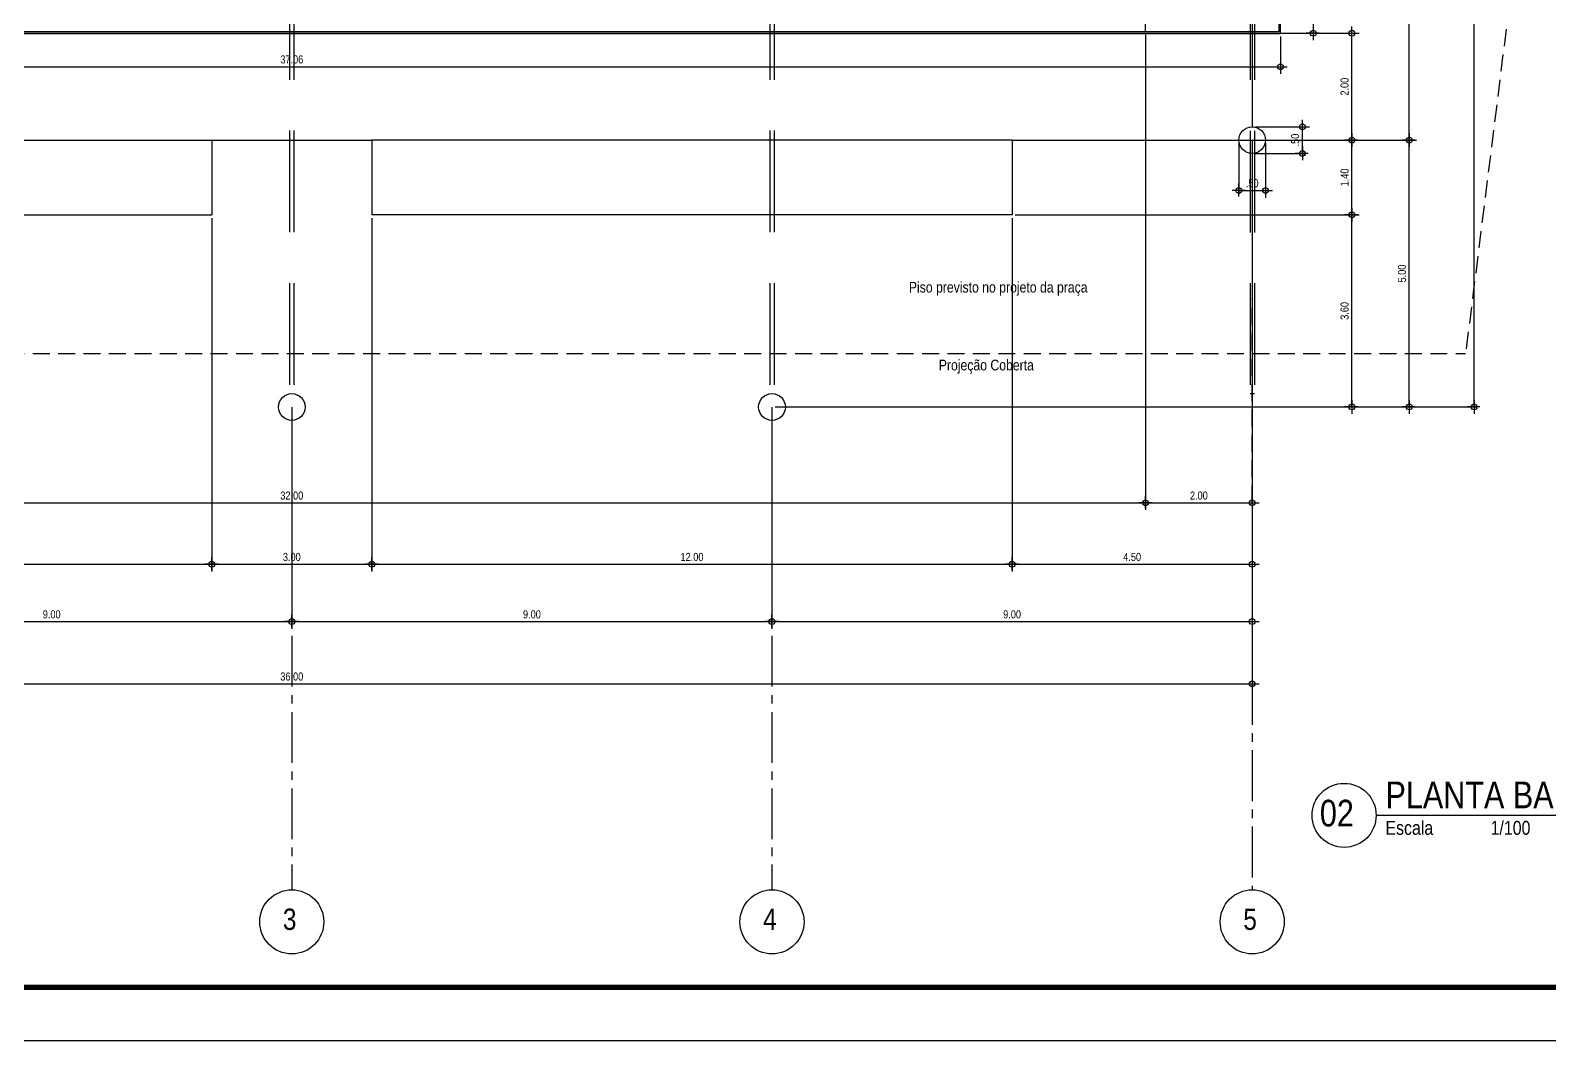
# Model space of a CAD drawing. Extents: x -56 to 214, y 236 to 291.
# Drawn here: x -28.3 to 0.17, y 235.86 to 254.78 of the extents above; entities that cross this region are included whole.
import ezdxf

# ---------------------------------------------------------------- set-up
doc = ezdxf.new("R2010")
doc.units = 0
doc.linetypes.add('CENTER2', pattern=[28.575, 19.05, -3.175, 3.175, -3.175])
doc.linetypes.add('DASHED2', pattern=[9.525, 6.35, -3.175])
doc.layers.get('Defpoints').update_dxf_attribs({"linetype": 'CONTINUOUS'})
for name, color, linetype in [('ALAMBRADO', 40, 'CONTINUOUS'), ('ARQUIBANCADA', 3, 'CONTINUOUS'), ('BASQUETE', 1, 'CONTINUOUS'), ('CORTE', 7, 'CONTINUOUS'), ('COTAS', 7, 'CONTINUOUS'), ('FUTSAL', 7, 'CONTINUOUS'), ('PAREDES', 6, 'CONTINUOUS'), ('PROJ_COB', 8, 'DASHED2')]:
    doc.layers.add(name, color=color, linetype=linetype)
doc.styles.add('COTAS', font='ARIALN.TTF', dxfattribs={"height": 0.15})
doc.dimstyles.new('ESCALA75', dxfattribs={"dimtxt": 0.15, "dimasz": 0.003, "dimexe": 0.06, "dimexo": 0.06, "dimgap": 0.06, "dimtad": 1, "dimzin": 4, "dimdsep": 46, "dimtxsty": 'COTAS', "dimblk": 'PONTO', "dimcen": 0.06, "dimdle": 0.06, "dimclrd": 256, "dimclre": 8, "dimclrt": 256, "dimadec": 0, "dimazin": 1, "dimtfac": 1, "dimtix": 1, "dimtmove": 0, "dimatfit": 3, "dimldrblk": 'OPEN90', "dimfxl": 1, "dimtolj": 1, "dimtzin": 0, "dimlwd": -1, "dimarcsym": 0})

# ---------------------------------------------------------------- blocks, each defined once
blk = doc.blocks.new('PONTO')
at = {"layer": 'COTAS'}
for p, q in [((-42.5, 0), (42.5, 0)), ((0, 36), (0, -44.6))]:
    blk.add_line(p, q, dxfattribs=at)
blk.add_circle((0, 0), 18.1, dxfattribs=at)
blk = doc.blocks.new('*D16')
at = {"layer": 'COTAS', "color": 8, "lineweight": -2}
for p, q in [((-39.403, 254.699), (-39.403, 245.873)), ((-7.403, 254.699), (-7.403, 245.873))]:
    blk.add_line(p, q, dxfattribs=at)
at = {"layer": 'COTAS'}
blk.add_line((-39.4, 245.933), (-7.406, 245.933), dxfattribs=at)
at = {"layer": 'Defpoints', "color": 0}
for p in [(-39.403, 254.759), (-7.403, 254.759), (-7.403, 245.933)]:
    blk.add_point(p, dxfattribs=at)
at = {"layer": 'COTAS', "xscale": 0.003, "yscale": 0.003, "zscale": 0.003, "rotation": 180}
blk.add_blockref('PONTO', (-39.403, 245.933), dxfattribs=at)
at = {"layer": 'COTAS', "xscale": 0.003, "yscale": 0.003, "zscale": 0.003}
blk.add_blockref('PONTO', (-7.403, 245.933), dxfattribs=at)
at = {"layer": 'COTAS', "insert": (-23.403, 246.069), "char_height": 0.15, "attachment_point": 5, "style": 'COTAS'}
blk.add_mtext('\\A1;32.00', dxfattribs=at)
blk = doc.blocks.new('_Open90')
at = {"layer": 'COTAS', "color": 0, "lineweight": -2}
for p, q in [((0, 0), (-1, 0)), ((-0.5, 0.5), (0, 0)), ((0, 0), (-0.5, -0.5))]:
    blk.add_line(p, q, dxfattribs=at)
blk = doc.blocks.new('*D17')
at = {"layer": 'COTAS', "color": 8, "lineweight": -2}
for p, q in [((-7.403, 254.699), (-7.403, 245.873)), ((-5.403, 252.669), (-5.403, 245.873))]:
    blk.add_line(p, q, dxfattribs=at)
at = {"layer": 'COTAS'}
blk.add_line((-7.4, 245.933), (-5.406, 245.933), dxfattribs=at)
at = {"layer": 'Defpoints', "color": 0}
for p in [(-7.403, 254.759), (-5.403, 252.729), (-5.403, 245.933)]:
    blk.add_point(p, dxfattribs=at)
at = {"layer": 'COTAS', "xscale": 0.003, "yscale": 0.003, "zscale": 0.003, "rotation": 180}
blk.add_blockref('PONTO', (-7.403, 245.933), dxfattribs=at)
at = {"layer": 'COTAS', "xscale": 0.003, "yscale": 0.003, "zscale": 0.003}
blk.add_blockref('PONTO', (-5.403, 245.933), dxfattribs=at)
at = {"layer": 'COTAS', "insert": (-6.403, 246.069), "char_height": 0.15, "attachment_point": 5, "style": 'COTAS'}
blk.add_mtext('\\A1;2.00', dxfattribs=at)
blk = doc.blocks.new('*D19')
at = {"layer": 'COTAS', "color": 8, "lineweight": -2}
for p, q in [((-36.903, 251.269), (-36.903, 244.722)), ((-24.903, 251.269), (-24.903, 244.722))]:
    blk.add_line(p, q, dxfattribs=at)
at = {"layer": 'COTAS'}
blk.add_line((-36.9, 244.782), (-24.906, 244.782), dxfattribs=at)
at = {"layer": 'Defpoints', "color": 0}
for p in [(-36.903, 251.329), (-24.903, 251.329), (-24.903, 244.782)]:
    blk.add_point(p, dxfattribs=at)
at = {"layer": 'COTAS', "xscale": 0.003, "yscale": 0.003, "zscale": 0.003, "rotation": 180}
blk.add_blockref('PONTO', (-36.903, 244.782), dxfattribs=at)
at = {"layer": 'COTAS', "xscale": 0.003, "yscale": 0.003, "zscale": 0.003}
blk.add_blockref('PONTO', (-24.903, 244.782), dxfattribs=at)
at = {"layer": 'COTAS', "insert": (-30.903, 244.919), "char_height": 0.15, "attachment_point": 5, "style": 'COTAS'}
blk.add_mtext('\\A1;12.00', dxfattribs=at)
blk = doc.blocks.new('*D20')
at = {"layer": 'COTAS', "color": 8, "lineweight": -2}
for p, q in [((-24.903, 251.269), (-24.903, 244.722)), ((-21.903, 251.269), (-21.903, 244.722))]:
    blk.add_line(p, q, dxfattribs=at)
at = {"layer": 'COTAS'}
blk.add_line((-24.9, 244.782), (-21.906, 244.782), dxfattribs=at)
at = {"layer": 'Defpoints', "color": 0}
for p in [(-24.903, 251.329), (-21.903, 251.329), (-21.903, 244.782)]:
    blk.add_point(p, dxfattribs=at)
at = {"layer": 'COTAS', "xscale": 0.003, "yscale": 0.003, "zscale": 0.003, "rotation": 180}
blk.add_blockref('PONTO', (-24.903, 244.782), dxfattribs=at)
at = {"layer": 'COTAS', "xscale": 0.003, "yscale": 0.003, "zscale": 0.003}
blk.add_blockref('PONTO', (-21.903, 244.782), dxfattribs=at)
at = {"layer": 'COTAS', "insert": (-23.403, 244.919), "char_height": 0.15, "attachment_point": 5, "style": 'COTAS'}
blk.add_mtext('\\A1;3.00', dxfattribs=at)
blk = doc.blocks.new('*D21')
at = {"layer": 'COTAS', "color": 8, "lineweight": -2}
for p, q in [((-21.903, 251.269), (-21.903, 244.722)), ((-9.903, 251.269), (-9.903, 244.722))]:
    blk.add_line(p, q, dxfattribs=at)
at = {"layer": 'COTAS'}
blk.add_line((-21.9, 244.782), (-9.906, 244.782), dxfattribs=at)
at = {"layer": 'Defpoints', "color": 0}
for p in [(-21.903, 251.329), (-9.903, 251.329), (-9.903, 244.782)]:
    blk.add_point(p, dxfattribs=at)
at = {"layer": 'COTAS', "xscale": 0.003, "yscale": 0.003, "zscale": 0.003, "rotation": 180}
blk.add_blockref('PONTO', (-21.903, 244.782), dxfattribs=at)
at = {"layer": 'COTAS', "xscale": 0.003, "yscale": 0.003, "zscale": 0.003}
blk.add_blockref('PONTO', (-9.903, 244.782), dxfattribs=at)
at = {"layer": 'COTAS', "insert": (-15.903, 244.919), "char_height": 0.15, "attachment_point": 5, "style": 'COTAS'}
blk.add_mtext('\\A1;12.00', dxfattribs=at)
blk = doc.blocks.new('*D22')
at = {"layer": 'COTAS', "color": 8, "lineweight": -2}
for p, q in [((-5.403, 252.669), (-5.403, 244.722)), ((-9.903, 251.269), (-9.903, 244.722))]:
    blk.add_line(p, q, dxfattribs=at)
at = {"layer": 'COTAS'}
blk.add_line((-9.9, 244.782), (-5.406, 244.782), dxfattribs=at)
at = {"layer": 'Defpoints', "color": 0}
for p in [(-5.403, 252.729), (-9.903, 251.329), (-5.403, 244.782)]:
    blk.add_point(p, dxfattribs=at)
at = {"layer": 'COTAS', "xscale": 0.003, "yscale": 0.003, "zscale": 0.003, "rotation": 180}
blk.add_blockref('PONTO', (-9.903, 244.782), dxfattribs=at)
at = {"layer": 'COTAS', "xscale": 0.003, "yscale": 0.003, "zscale": 0.003}
blk.add_blockref('PONTO', (-5.403, 244.782), dxfattribs=at)
at = {"layer": 'COTAS', "insert": (-7.653, 244.919), "char_height": 0.15, "attachment_point": 5, "style": 'COTAS'}
blk.add_mtext('\\A1;4.50', dxfattribs=at)
blk = doc.blocks.new('*D24')
at = {"layer": 'COTAS', "color": 8, "lineweight": -2}
for p, q in [((-32.403, 247.669), (-32.403, 243.648)), ((-23.403, 247.669), (-23.403, 243.648))]:
    blk.add_line(p, q, dxfattribs=at)
at = {"layer": 'COTAS'}
blk.add_line((-32.4, 243.708), (-23.406, 243.708), dxfattribs=at)
at = {"layer": 'Defpoints', "color": 0}
for p in [(-32.403, 247.729), (-23.403, 247.729), (-23.403, 243.708)]:
    blk.add_point(p, dxfattribs=at)
at = {"layer": 'COTAS', "xscale": 0.003, "yscale": 0.003, "zscale": 0.003, "rotation": 180}
blk.add_blockref('PONTO', (-32.403, 243.708), dxfattribs=at)
at = {"layer": 'COTAS', "xscale": 0.003, "yscale": 0.003, "zscale": 0.003}
blk.add_blockref('PONTO', (-23.403, 243.708), dxfattribs=at)
at = {"layer": 'COTAS', "insert": (-27.903, 243.844), "char_height": 0.15, "attachment_point": 5, "style": 'COTAS'}
blk.add_mtext('\\A1;9.00', dxfattribs=at)
blk = doc.blocks.new('*D25')
at = {"layer": 'COTAS', "color": 8, "lineweight": -2}
for p, q in [((-23.403, 247.669), (-23.403, 243.648)), ((-14.403, 247.669), (-14.403, 243.648))]:
    blk.add_line(p, q, dxfattribs=at)
at = {"layer": 'COTAS'}
blk.add_line((-23.4, 243.708), (-14.406, 243.708), dxfattribs=at)
at = {"layer": 'Defpoints', "color": 0}
for p in [(-23.403, 247.729), (-14.403, 247.729), (-14.403, 243.708)]:
    blk.add_point(p, dxfattribs=at)
at = {"layer": 'COTAS', "xscale": 0.003, "yscale": 0.003, "zscale": 0.003, "rotation": 180}
blk.add_blockref('PONTO', (-23.403, 243.708), dxfattribs=at)
at = {"layer": 'COTAS', "xscale": 0.003, "yscale": 0.003, "zscale": 0.003}
blk.add_blockref('PONTO', (-14.403, 243.708), dxfattribs=at)
at = {"layer": 'COTAS', "insert": (-18.903, 243.844), "char_height": 0.15, "attachment_point": 5, "style": 'COTAS'}
blk.add_mtext('\\A1;9.00', dxfattribs=at)
blk = doc.blocks.new('*D26')
at = {"layer": 'COTAS', "color": 8, "lineweight": -2}
for p, q in [((-5.403, 252.669), (-5.403, 243.648)), ((-14.403, 247.669), (-14.403, 243.648))]:
    blk.add_line(p, q, dxfattribs=at)
at = {"layer": 'COTAS'}
blk.add_line((-14.4, 243.708), (-5.406, 243.708), dxfattribs=at)
at = {"layer": 'Defpoints', "color": 0}
for p in [(-5.403, 252.729), (-14.403, 247.729), (-5.403, 243.708)]:
    blk.add_point(p, dxfattribs=at)
at = {"layer": 'COTAS', "xscale": 0.003, "yscale": 0.003, "zscale": 0.003, "rotation": 180}
blk.add_blockref('PONTO', (-14.403, 243.708), dxfattribs=at)
at = {"layer": 'COTAS', "xscale": 0.003, "yscale": 0.003, "zscale": 0.003}
blk.add_blockref('PONTO', (-5.403, 243.708), dxfattribs=at)
at = {"layer": 'COTAS', "insert": (-9.903, 243.844), "char_height": 0.15, "attachment_point": 5, "style": 'COTAS'}
blk.add_mtext('\\A1;9.00', dxfattribs=at)
blk = doc.blocks.new('*D27')
at = {"layer": 'COTAS', "color": 8, "lineweight": -2}
for p, q in [((-9.843, 251.329), (-3.474, 251.329)), ((-14.343, 247.729), (-3.474, 247.729))]:
    blk.add_line(p, q, dxfattribs=at)
at = {"layer": 'COTAS'}
blk.add_line((-3.534, 247.732), (-3.534, 251.326), dxfattribs=at)
at = {"layer": 'Defpoints', "color": 0}
for p in [(-9.903, 251.329), (-3.534, 251.329), (-14.403, 247.729)]:
    blk.add_point(p, dxfattribs=at)
at = {"layer": 'COTAS', "xscale": 0.003, "yscale": 0.003, "zscale": 0.003}
for p, rotation in [((-3.534, 251.329), 90), ((-3.534, 247.729), 270)]:
    blk.add_blockref('PONTO', p, dxfattribs=dict(at, rotation=rotation))
at = {"layer": 'COTAS', "insert": (-3.671, 249.529), "char_height": 0.15, "attachment_point": 5, "rotation": 90, "style": 'COTAS'}
blk.add_mtext('\\A1;3.60', dxfattribs=at)
blk = doc.blocks.new('*D28')
at = {"layer": 'COTAS', "color": 8, "lineweight": -2}
for p, q in [((-9.843, 252.729), (-3.474, 252.729)), ((-9.843, 251.329), (-3.474, 251.329))]:
    blk.add_line(p, q, dxfattribs=at)
at = {"layer": 'COTAS'}
blk.add_line((-3.534, 251.332), (-3.534, 252.726), dxfattribs=at)
at = {"layer": 'Defpoints', "color": 0}
for p in [(-9.903, 252.729), (-3.534, 252.729), (-9.903, 251.329)]:
    blk.add_point(p, dxfattribs=at)
at = {"layer": 'COTAS', "xscale": 0.003, "yscale": 0.003, "zscale": 0.003}
for p, rotation in [((-3.534, 252.729), 90), ((-3.534, 251.329), 270)]:
    blk.add_blockref('PONTO', p, dxfattribs=dict(at, rotation=rotation))
at = {"layer": 'COTAS', "insert": (-3.671, 252.029), "char_height": 0.15, "attachment_point": 5, "rotation": 90, "style": 'COTAS'}
blk.add_mtext('\\A1;1.40', dxfattribs=at)
blk = doc.blocks.new('*D29')
at = {"layer": 'COTAS', "color": 8, "lineweight": -2}
for p, q in [((-37.373, 254.729), (-3.474, 254.729)), ((-9.843, 252.729), (-3.474, 252.729))]:
    blk.add_line(p, q, dxfattribs=at)
at = {"layer": 'COTAS'}
blk.add_line((-3.534, 252.732), (-3.534, 254.726), dxfattribs=at)
at = {"layer": 'Defpoints', "color": 0}
for p in [(-37.433, 254.729), (-3.534, 254.729), (-9.903, 252.729)]:
    blk.add_point(p, dxfattribs=at)
at = {"layer": 'COTAS', "xscale": 0.003, "yscale": 0.003, "zscale": 0.003}
for p, rotation in [((-3.534, 254.729), 90), ((-3.534, 252.729), 270)]:
    blk.add_blockref('PONTO', p, dxfattribs=dict(at, rotation=rotation))
at = {"layer": 'COTAS', "insert": (-3.671, 253.729), "char_height": 0.15, "attachment_point": 5, "rotation": 90, "style": 'COTAS'}
blk.add_mtext('\\A1;2.00', dxfattribs=at)
blk = doc.blocks.new('*D32')
at = {"layer": 'COTAS', "color": 8, "lineweight": -2}
for p, q in [((-5.343, 252.729), (-2.398, 252.729)), ((-14.343, 247.729), (-2.398, 247.729))]:
    blk.add_line(p, q, dxfattribs=at)
at = {"layer": 'COTAS'}
blk.add_line((-2.458, 247.732), (-2.458, 252.726), dxfattribs=at)
at = {"layer": 'Defpoints', "color": 0}
for p in [(-5.403, 252.729), (-2.458, 252.729), (-14.403, 247.729)]:
    blk.add_point(p, dxfattribs=at)
at = {"layer": 'COTAS', "xscale": 0.003, "yscale": 0.003, "zscale": 0.003}
for p, rotation in [((-2.458, 252.729), 90), ((-2.458, 247.729), 270)]:
    blk.add_blockref('PONTO', p, dxfattribs=dict(at, rotation=rotation))
at = {"layer": 'COTAS', "insert": (-2.595, 250.229), "char_height": 0.15, "attachment_point": 5, "rotation": 90, "style": 'COTAS'}
blk.add_mtext('\\A1;5.00', dxfattribs=at)
blk = doc.blocks.new('*D33')
at = {"layer": 'COTAS', "color": 8, "lineweight": -2}
for p, q in [((-4.843, 261.729), (-2.398, 261.729)), ((-5.343, 252.729), (-2.398, 252.729))]:
    blk.add_line(p, q, dxfattribs=at)
at = {"layer": 'COTAS'}
blk.add_line((-2.458, 252.732), (-2.458, 261.726), dxfattribs=at)
at = {"layer": 'Defpoints', "color": 0}
for p in [(-4.903, 261.729), (-2.458, 261.729), (-5.403, 252.729)]:
    blk.add_point(p, dxfattribs=at)
at = {"layer": 'COTAS', "xscale": 0.003, "yscale": 0.003, "zscale": 0.003}
for p, rotation in [((-2.458, 261.729), 90), ((-2.458, 252.729), 270)]:
    blk.add_blockref('PONTO', p, dxfattribs=dict(at, rotation=rotation))
at = {"layer": 'COTAS', "insert": (-2.595, 257.229), "char_height": 0.15, "attachment_point": 5, "rotation": 90, "style": 'COTAS'}
blk.add_mtext('\\A1;9.00', dxfattribs=at)
blk = doc.blocks.new('*D52')
at = {"layer": 'COTAS', "color": 8, "lineweight": -2}
for p, q in [((-14.343, 281.729), (-1.183, 281.729)), ((-14.343, 247.729), (-1.183, 247.729))]:
    blk.add_line(p, q, dxfattribs=at)
at = {"layer": 'COTAS'}
blk.add_line((-1.243, 247.732), (-1.243, 281.726), dxfattribs=at)
at = {"layer": 'Defpoints', "color": 0}
for p in [(-14.403, 281.729), (-1.243, 281.729), (-14.403, 247.729)]:
    blk.add_point(p, dxfattribs=at)
at = {"layer": 'COTAS', "xscale": 0.003, "yscale": 0.003, "zscale": 0.003}
for p, rotation in [((-1.243, 281.729), 90), ((-1.243, 247.729), 270)]:
    blk.add_blockref('PONTO', p, dxfattribs=dict(at, rotation=rotation))
at = {"layer": 'COTAS', "insert": (-1.38, 264.729), "char_height": 0.15, "attachment_point": 5, "rotation": 90, "style": 'COTAS'}
blk.add_mtext('\\A1;34.00', dxfattribs=at)
blk = doc.blocks.new('*D54')
at = {"layer": 'COTAS', "color": 8, "lineweight": -2}
for p, q in [((-41.403, 252.669), (-41.403, 242.483)), ((-5.403, 252.669), (-5.403, 242.483))]:
    blk.add_line(p, q, dxfattribs=at)
at = {"layer": 'COTAS'}
blk.add_line((-41.4, 242.543), (-5.406, 242.543), dxfattribs=at)
at = {"layer": 'Defpoints', "color": 0}
for p in [(-41.403, 252.729), (-5.403, 252.729), (-5.403, 242.543)]:
    blk.add_point(p, dxfattribs=at)
at = {"layer": 'COTAS', "xscale": 0.003, "yscale": 0.003, "zscale": 0.003, "rotation": 180}
blk.add_blockref('PONTO', (-41.403, 242.543), dxfattribs=at)
at = {"layer": 'COTAS', "xscale": 0.003, "yscale": 0.003, "zscale": 0.003}
blk.add_blockref('PONTO', (-5.403, 242.543), dxfattribs=at)
at = {"layer": 'COTAS', "insert": (-23.403, 242.679), "char_height": 0.15, "attachment_point": 5, "style": 'COTAS'}
blk.add_mtext('\\A1;36.00', dxfattribs=at)
blk = doc.blocks.new('*D65')
at = {"layer": 'COTAS', "color": 8, "lineweight": -2}
for p, q in [((-5.343, 252.979), (-4.401, 252.979)), ((-5.343, 252.479), (-4.401, 252.479))]:
    blk.add_line(p, q, dxfattribs=at)
at = {"layer": 'COTAS'}
blk.add_line((-4.461, 252.482), (-4.461, 252.976), dxfattribs=at)
at = {"layer": 'Defpoints', "color": 0}
for p in [(-5.403, 252.979), (-4.461, 252.979), (-5.403, 252.479)]:
    blk.add_point(p, dxfattribs=at)
at = {"layer": 'COTAS', "xscale": 0.003, "yscale": 0.003, "zscale": 0.003}
for p, rotation in [((-4.461, 252.979), 90), ((-4.461, 252.479), 270)]:
    blk.add_blockref('PONTO', p, dxfattribs=dict(at, rotation=rotation))
at = {"layer": 'COTAS', "insert": (-4.598, 252.729), "char_height": 0.15, "attachment_point": 5, "rotation": 90, "style": 'COTAS'}
blk.add_mtext('\\A1;.50', dxfattribs=at)
blk = doc.blocks.new('*D66')
at = {"layer": 'COTAS', "color": 8, "lineweight": -2}
for p, q in [((-5.653, 252.669), (-5.653, 251.723)), ((-5.153, 252.669), (-5.153, 251.723))]:
    blk.add_line(p, q, dxfattribs=at)
at = {"layer": 'COTAS'}
blk.add_line((-5.65, 251.783), (-5.156, 251.783), dxfattribs=at)
at = {"layer": 'Defpoints', "color": 0}
for p in [(-5.653, 252.729), (-5.153, 252.729), (-5.153, 251.783)]:
    blk.add_point(p, dxfattribs=at)
at = {"layer": 'COTAS', "xscale": 0.003, "yscale": 0.003, "zscale": 0.003, "rotation": 180}
blk.add_blockref('PONTO', (-5.653, 251.783), dxfattribs=at)
at = {"layer": 'COTAS', "xscale": 0.003, "yscale": 0.003, "zscale": 0.003}
blk.add_blockref('PONTO', (-5.153, 251.783), dxfattribs=at)
at = {"layer": 'COTAS', "insert": (-5.403, 251.919), "char_height": 0.15, "attachment_point": 5, "style": 'COTAS'}
blk.add_mtext('\\A1;.50', dxfattribs=at)
blk = doc.blocks.new('*D103')
at = {"layer": 'COTAS', "color": 8, "lineweight": -2}
for p, q in [((-4.813, 261.729), (-4.198, 261.729)), ((-4.813, 254.729), (-4.198, 254.729))]:
    blk.add_line(p, q, dxfattribs=at)
at = {"layer": 'COTAS'}
blk.add_line((-4.258, 261.726), (-4.258, 254.732), dxfattribs=at)
at = {"layer": 'Defpoints', "color": 0}
for p in [(-4.873, 261.729), (-4.873, 254.729), (-4.258, 254.729)]:
    blk.add_point(p, dxfattribs=at)
at = {"layer": 'COTAS', "xscale": 0.003, "yscale": 0.003, "zscale": 0.003}
for p, rotation in [((-4.258, 261.729), 90), ((-4.258, 254.729), 270)]:
    blk.add_blockref('PONTO', p, dxfattribs=dict(at, rotation=rotation))
at = {"layer": 'COTAS', "insert": (-4.394, 258.229), "char_height": 0.15, "attachment_point": 5, "rotation": 90, "style": 'COTAS'}
blk.add_mtext('\\A1;7.00', dxfattribs=at)
blk = doc.blocks.new('*D107')
at = {"layer": 'COTAS', "color": 8, "lineweight": -2}
for p, q in [((-41.933, 254.669), (-41.933, 254.042)), ((-4.873, 254.669), (-4.873, 254.042))]:
    blk.add_line(p, q, dxfattribs=at)
at = {"layer": 'COTAS'}
blk.add_line((-41.93, 254.102), (-4.876, 254.102), dxfattribs=at)
at = {"layer": 'Defpoints', "color": 0}
for p in [(-41.933, 254.729), (-4.873, 254.729), (-4.873, 254.102)]:
    blk.add_point(p, dxfattribs=at)
at = {"layer": 'COTAS', "xscale": 0.003, "yscale": 0.003, "zscale": 0.003, "rotation": 180}
blk.add_blockref('PONTO', (-41.933, 254.102), dxfattribs=at)
at = {"layer": 'COTAS', "xscale": 0.003, "yscale": 0.003, "zscale": 0.003}
blk.add_blockref('PONTO', (-4.873, 254.102), dxfattribs=at)
at = {"layer": 'COTAS', "insert": (-23.403, 254.239), "char_height": 0.15, "attachment_point": 5, "style": 'COTAS'}
blk.add_mtext('\\A1;37.06', dxfattribs=at)

msp = doc.modelspace()

# ---------------------------------------------------------------- linework, layer by layer
at = {"layer": 'ALAMBRADO'}
msp.add_lwpolyline([(-4.9029, 261.7286), (-4.9029, 254.7586), (-37.4329, 254.7586), (-37.4329, 254.7286), (-4.8729, 254.7286), (-4.8729, 261.7286), (-4.9029, 261.7286)], dxfattribs=at)
at = {"layer": 'ARQUIBANCADA', "linetype": 'Continuous'}
for p, q in [((-36.9029, 252.7286), (-24.9029, 252.7286)), ((-24.9029, 252.7286), (-24.9029, 251.3286)), ((-9.9029, 252.7286), (-21.9029, 252.7286)), ((-21.9029, 252.7286), (-21.9029, 251.3286)), ((-9.9029, 252.7286), (-9.9029, 251.3286)), ((-36.9029, 251.3286), (-24.9029, 251.3286)), ((-9.9029, 251.3286), (-21.9029, 251.3286))]:
    msp.add_line(p, q, dxfattribs=at)
at = {"layer": 'BASQUETE', "linetype": 'Continuous'}
for p, q in [((-5.4029, 261.7286), (-5.4029, 252.9786)), ((-24.9029, 252.7286), (-21.9029, 252.7286)), ((-9.9029, 252.7286), (-5.6529, 252.7286))]:
    msp.add_line(p, q, dxfattribs=at)
at = {"layer": 'CORTE'}
msp.add_line((2.6177, 240.0787), (-3.08, 240.0787), dxfattribs=at)
msp.add_lwpolyline([(-53.0239, 235.8593), (28.5761, 235.8593), (28.5761, 290.6058), (-53.0239, 290.6058)], close=True, dxfattribs=at)
at = {"layer": 'CORTE', "const_width": 0.1}
msp.add_lwpolyline([(-52.0239, 236.8593), (27.5761, 236.8593), (27.5761, 289.6058), (-52.0239, 289.6058)], close=True, dxfattribs=at)
at = {"layer": 'CORTE'}
msp.add_circle((-3.68, 240.0787), 0.6, dxfattribs=at)
at = {"layer": 'COTAS', "linetype": 'CENTER2', "ltscale": 0.05}
for p, q in [((-5.4029, 252.7286), (-5.4029, 238.6837)), ((-23.4029, 247.7286), (-23.4029, 238.6837)), ((-14.4029, 247.7286), (-14.4029, 238.6837))]:
    msp.add_line(p, q, dxfattribs=at)
at = {"layer": 'COTAS', "linetype": 'DASHED2', "ltscale": 0.05}
msp.add_line((-5.4029, 245.9326), (-5.4029, 249.7557), dxfattribs=at)
at = {"layer": 'COTAS'}
for centre in [(-23.4029, 238.0837), (-14.4029, 238.0837), (-5.4029, 238.0837)]:
    msp.add_circle(centre, 0.6, dxfattribs=at)
at = {"layer": 'FUTSAL'}
for p, q in [((-7.4029, 254.7586), (-7.4029, 274.6986)), ((-39.4029, 254.7286), (-7.4029, 254.7286))]:
    msp.add_line(p, q, dxfattribs=at)
at = {"layer": 'PAREDES', "linetype": 'Continuous'}
for centre in [(-5.4029, 252.7286), (-23.4029, 247.7286), (-14.4029, 247.7286)]:
    msp.add_circle(centre, 0.25, dxfattribs=at)
at = {"layer": 'PROJ_COB', "ltscale": 0.3}
for p, q in [((-23.4429, 281.4818), (-23.4429, 247.7286)), ((-23.3629, 281.4818), (-23.3629, 247.7286)), ((-14.4429, 281.4818), (-14.4429, 247.7286)), ((-14.3629, 281.4818), (-14.3629, 247.7286)), ((-5.4429, 281.4786), (-5.4429, 247.9786)), ((-5.3629, 281.4786), (-5.3629, 247.9786)), ((-5.4429, 247.9786), (-5.3629, 247.9786))]:
    msp.add_line(p, q, dxfattribs=at)
at = {"layer": 'PROJ_COB', "color": 8, "ltscale": 0.05}
msp.add_line((0.5971, 264.7286), (-1.4029, 248.7286), dxfattribs=at)
at = {"layer": 'PROJ_COB', "ltscale": 0.05}
msp.add_line((-45.4029, 248.7286), (-1.4029, 248.7286), dxfattribs=at)

# ---------------------------------------------------------------- texts
at = {"layer": 'COTAS', "style": 'COTAS'}
for s, height, p in [('Piso previsto no projeto da praça', 0.2, (-11.8381, 249.8732)), ('Projeção Coberta', 0.2, (-11.2773, 248.4143)), ('PLANTA BAIXA', 0.5, (-2.9045, 240.2112)), ('02', 0.5, (-4.1348, 239.8706)), ('Escala             1/100', 0.26, (-2.9045, 239.7144)), ('3', 0.4, (-23.57, 237.9328)), ('4', 0.4, (-14.57, 237.9328)), ('5', 0.4, (-5.57, 237.9328))]:
    msp.add_text(s, height=height, dxfattribs=at).set_placement(p)

# ---------------------------------------------------------------- dimensions: what is measured, and where the dimension line sits
at = {"layer": 'COTAS'}
for base, p1, p2, picture, middle in [((-1.243, 281.7286), (-14.4029, 247.7286), (-14.4029, 281.7286), '*D52', (-1.3796, 264.7286)), ((-4.2578, 254.7286), (-4.8729, 261.7286), (-4.8729, 254.7286), '*D103', (-4.3944, 258.2286)), ((-2.4582, 252.7286), (-14.4029, 247.7286), (-5.4029, 252.7286), '*D32', (-2.5948, 250.2286)), ((-4.4612, 252.9786), (-5.4029, 252.4786), (-5.4029, 252.9786), '*D65', (-4.5978, 252.7286)), ((-3.5344, 251.3286), (-14.4029, 247.7286), (-9.9029, 251.3286), '*D27', (-3.6709, 249.5286))]:
    dim = msp.add_linear_dim(base=base, p1=p1, p2=p2, angle=90, dimstyle='ESCALA75', dxfattribs=at)
    dim.commit()
    dim.dimension.update_dxf_attribs({"geometry": picture, "text_midpoint": middle})
for base, p1, p2, picture, middle in [((-2.4582, 261.7286), (-5.4029, 252.7286), (-4.9029, 261.7286), '*D33', (-2.5948, 257.2286)), ((-3.5344, 254.7286), (-9.9029, 252.7286), (-37.4329, 254.7286), '*D29', (-3.6709, 253.7286)), ((-3.5344, 252.7286), (-9.9029, 251.3286), (-9.9029, 252.7286), '*D28', (-3.6709, 252.0286))]:
    dim = msp.add_linear_dim(base=base, p1=p1, p2=p2, angle=90, dimstyle='ESCALA75', override={"dimtmove": 1}, dxfattribs=at)
    dim.commit()
    dim.dimension.update_dxf_attribs({"geometry": picture, "text_midpoint": middle})
for base, p1, p2, picture, middle in [((-4.8729, 254.1023), (-41.9329, 254.7286), (-4.8729, 254.7286), '*D107', (-23.4029, 254.2389)), ((-5.4029, 242.5428), (-41.4029, 252.7286), (-5.4029, 252.7286), '*D54', (-23.4029, 242.6794)), ((-5.1529, 251.7828), (-5.6529, 252.7286), (-5.1529, 252.7286), '*D66', (-5.4029, 251.9194))]:
    dim = msp.add_linear_dim(base=base, p1=p1, p2=p2, dimstyle='ESCALA75', dxfattribs=at)
    dim.commit()
    dim.dimension.update_dxf_attribs({"geometry": picture, "text_midpoint": middle})
for base, p1, p2, picture, middle in [((-7.4029, 245.9326), (-39.4029, 254.7586), (-7.4029, 254.7586), '*D16', (-23.4029, 246.0692)), ((-5.4029, 245.9326), (-7.4029, 254.7586), (-5.4029, 252.7286), '*D17', (-6.4029, 246.0692)), ((-5.4029, 243.7078), (-14.4029, 247.7286), (-5.4029, 252.7286), '*D26', (-9.9029, 243.8444)), ((-5.4029, 244.7823), (-9.9029, 251.3286), (-5.4029, 252.7286), '*D22', (-7.6529, 244.9189)), ((-24.9029, 244.7823), (-36.9029, 251.3286), (-24.9029, 251.3286), '*D19', (-30.9029, 244.9189)), ((-21.9029, 244.7823), (-24.9029, 251.3286), (-21.9029, 251.3286), '*D20', (-23.4029, 244.9189)), ((-9.9029, 244.7823), (-21.9029, 251.3286), (-9.9029, 251.3286), '*D21', (-15.9029, 244.9189)), ((-23.4029, 243.7078), (-32.4029, 247.7286), (-23.4029, 247.7286), '*D24', (-27.9029, 243.8444)), ((-14.4029, 243.7078), (-23.4029, 247.7286), (-14.4029, 247.7286), '*D25', (-18.9029, 243.8444))]:
    dim = msp.add_linear_dim(base=base, p1=p1, p2=p2, dimstyle='ESCALA75', override={"dimtmove": 1}, dxfattribs=at)
    dim.commit()
    dim.dimension.update_dxf_attribs({"geometry": picture, "text_midpoint": middle})

doc.saveas('drawing.dxf')
